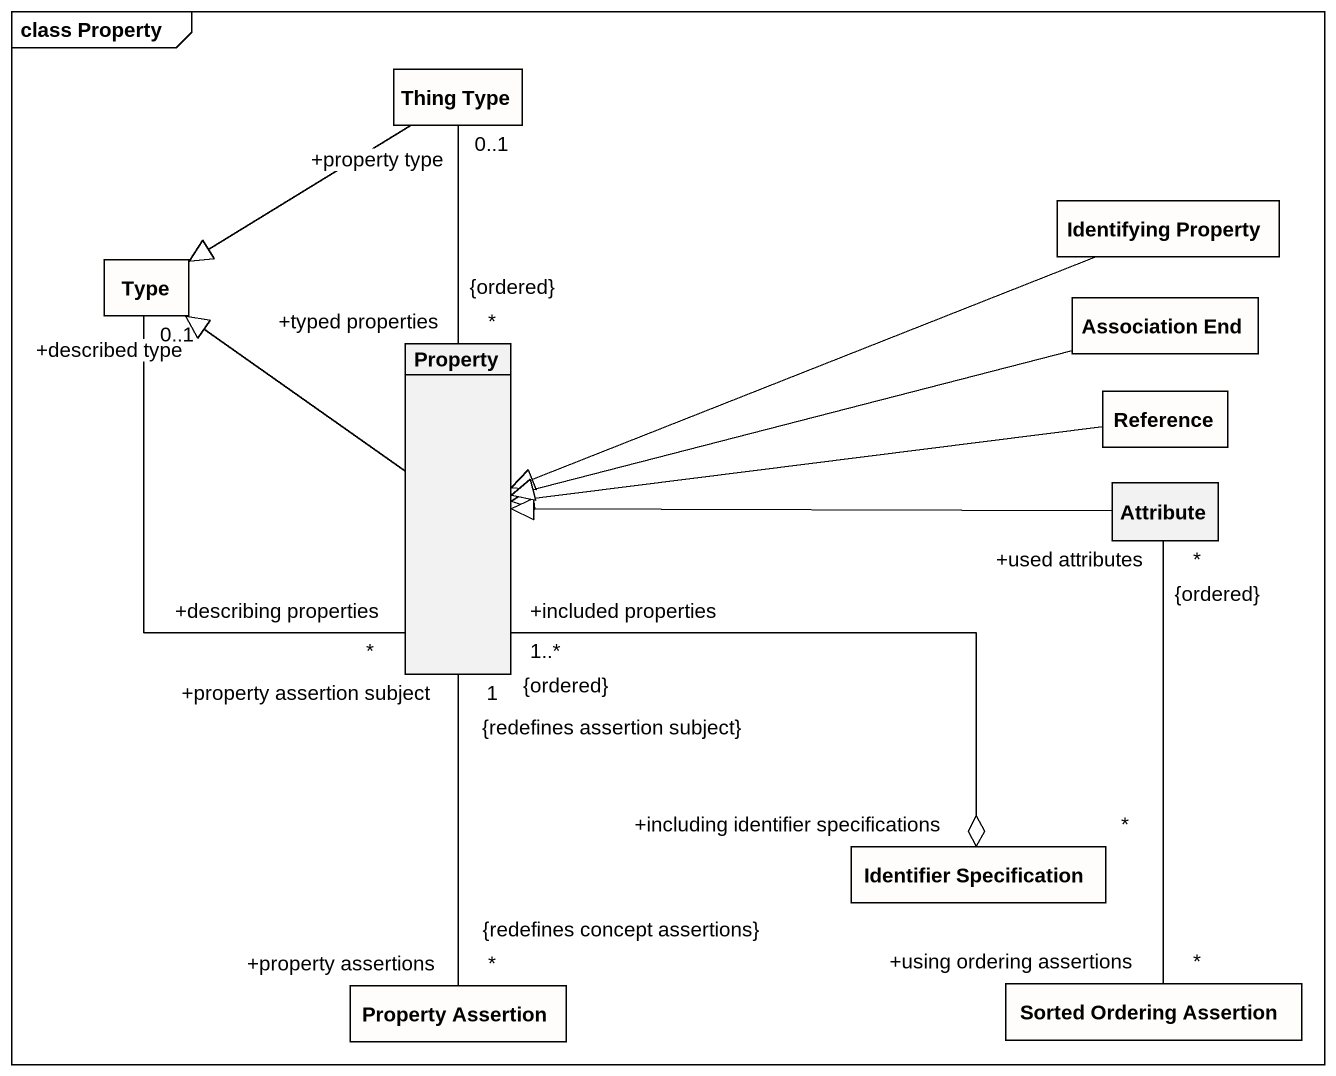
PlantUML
@startuml
mainframe class Property
hide circle
hide empty members
class "Thing Type" as Thing_Type #FFFDFC
class "Identifying Property" as Identifying_Property #FFFDFC
class Type #FFFDFC
class "Association End" as Association_End #FFFDFC
class Property
class Reference #FFFDFC
class Attribute
class "Identifier Specification" as Identifier_Specification #FFFDFC
class "Property Assertion" as Property_Assertion #FFFDFC
class "Sorted Ordering Assertion" as Sorted_Ordering_Assertion #FFFDFC
Thing_Type --|> Type
Identifying_Property -left-|> Property
Type "+described type\n0..1" -- "+describing properties\n*" Property
Association_End -left-|> Property
Property "+typed properties\n*\n{ordered}" -up- "+property type\n0..1" Thing_Type
Property -up-|> Type
Reference -left-|> Property
Attribute -left-|> Property
Identifier_Specification "+including identifier specifications\n*" o-up- "+included properties\n1..*\n{ordered}" Property
Property_Assertion "+property assertions\n*\n{redefines concept assertions}" -up- "+property assertion subject\n1\n{redefines assertion subject}" Property
Sorted_Ordering_Assertion "+using ordering assertions\n*" -up- "+used attributes\n*\n{ordered}" Attribute
@enduml
